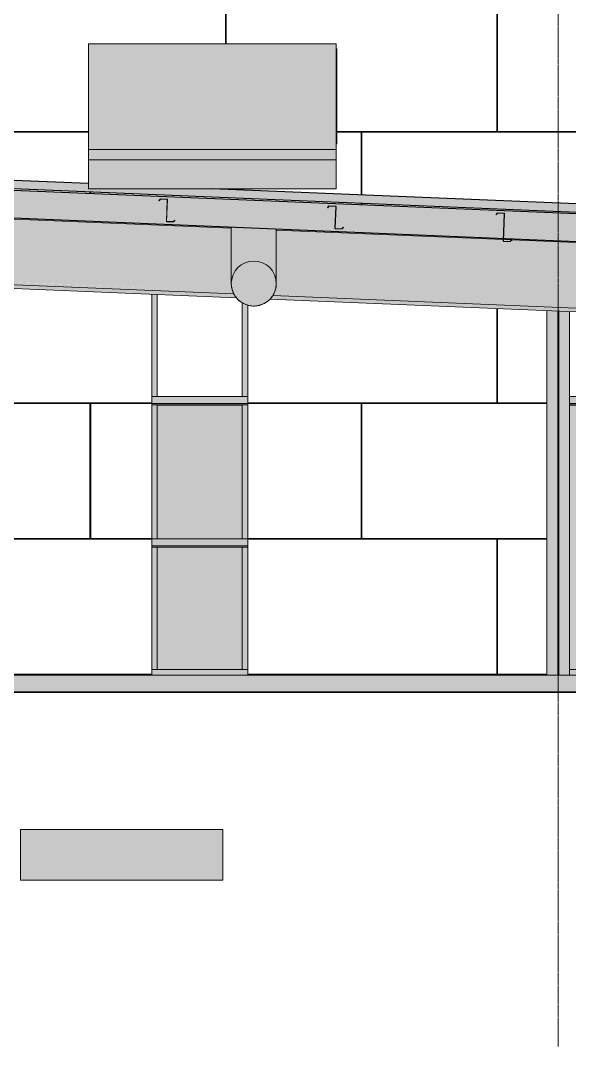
# Model space of a CAD drawing. Header units: inches. Extents: x -23034 to -8288, y -132 to 853.
# Drawn here: x -15642.8 to -15447.5, y -132 to 232.8 of the extents above; entities that cross this region are included whole.
import ezdxf

# ---------------------------------------------------------------- set-up
doc = ezdxf.new("R2010")
doc.units = ezdxf.units.IN
doc.header["$MEASUREMENT"] = 0
doc.linetypes.add('Grid Line 1_2_', pattern=[0.875, 0.5, -0.125, 0.125, -0.125])
doc.linetypes.add('Hidden 1_8_', pattern=[0.1875, 0.125, -0.0625])
for name, color, linetype, lineweight in [('A-CLNG', 13, 'Continuous', 9), ('A-GLAZ-CURT', 52, 'Continuous', 9), ('A-GLAZ-CWMG', 51, 'Continuous', 9), ('A-ROOF', 132, 'Continuous', 9), ('A-WALL-PATT', 111, 'Continuous', 25), ('C-BLDG-PADS', 91, 'Continuous', 9), ('C-TOPO', 7, 'Continuous', 9), ('G-ANNO-SYMB', 111, 'Continuous', 9), ('L-SITE-WALL', 31, 'Continuous', 9), ('M-EQPM', 50, 'Continuous', 9), ('M-HVAC-DUCT', 70, 'Continuous', 9), ('S-BEAM', 12, 'Continuous', 9), ('S-COLS', 52, 'Continuous', 9), ('S-GRID', 1, 'Continuous', 9)]:
    doc.layers.add(name, color=color, linetype=linetype, lineweight=lineweight)
pattern_1 = [(45, (-32953.716, 71.503), (-19.00703, 19.00703), []), (45, (-32953.716, 100.303), (-19.00703, 19.00703), [])]

# ---------------------------------------------------------------- blocks, each defined once
blk = doc.blocks.new('Girt_C - 8_D-1076209-Section 8')
at = {"layer": 'S-BEAM'}
h = blk.add_hatch(color=256, dxfattribs=at)
h.paths.add_polyline_path([(-23046.18, 48.37), (-22811.14, 48.43), (-22811.14, 48.55), (-23081.89, 48.5), (-23081.89, 48.37)], flags=0)
h.paths.add_polyline_path([(-23322.65, 48.37), (-23089.89, 48.42), (-23089.89, 48.55), (-23371.39, 48.49), (-23371.39, 48.37)], flags=0)
h.paths.add_polyline_path([(-22458.52, 48.37), (-22424.27, 48.45), (-22424.27, 48.55), (-22458.52, 48.52), (-22458.52, 48.45)], flags=0)
h = blk.add_hatch(color=256, dxfattribs=at)
h.paths.add_polyline_path([(-22424.27, 46), (-22424.27, 48.37), (-22458.52, 48.37), (-22458.52, 46)], flags=0)
h.paths.add_polyline_path([(-23322.65, 46), (-23089.89, 46), (-23089.89, 48.37), (-23371.39, 48.37), (-23371.39, 46)], flags=0)
h.paths.add_polyline_path([(-22811.14, 46), (-22811.14, 48.37), (-23081.89, 48.37), (-23081.89, 46), (-22838.82, 46)], flags=0)
h = blk.add_hatch(color=256, dxfattribs=at)
h.paths.add_polyline_path([(-23371.39, 45.52), (-23089.89, 45.52), (-23089.89, 46), (-23371.39, 46)], flags=0)
h.paths.add_polyline_path([(-22424.27, 45.52), (-22424.27, 46), (-22458.52, 46), (-22458.52, 45.52)], flags=0)
h.paths.add_polyline_path([(-23081.89, 45.52), (-22811.14, 45.52), (-22811.14, 46), (-23081.89, 46)], flags=0)
for p, q in [((-22424.27, 48.55), (-22458.52, 48.55)), ((-22458.52, 46), (-22424.27, 46)), ((-22424.27, 45.52), (-22458.52, 45.52))]:
    blk.add_line(p, q, dxfattribs=at)
blk = doc.blocks.new('Girt_C - 8_D-1056689-Section 8')
at = {"layer": 'S-BEAM'}
h = blk.add_hatch(color=256, dxfattribs=at)
h.paths.add_polyline_path([(-25406.89, 98.98), (-25406.89, 99.16), (-25501.52, 99.13), (-25501.52, 98.98), (-25465.33, 98.98)], flags=0)
h.paths.add_polyline_path([(-26260.19, 98.98), (-26128.02, 98.98), (-26128.02, 99.1), (-26262.89, 99.07), (-26262.89, 98.98)], flags=0)
h.paths.add_polyline_path([(-25672.89, 98.98), (-25659.02, 99.06), (-25659.02, 99.16), (-25672.89, 99.13), (-25672.89, 99.06)], flags=0)
h.paths.add_polyline_path([(-25627.89, 98.98), (-25526.02, 99.05), (-25526.02, 99.16), (-25627.89, 99.13), (-25627.89, 99.06)], flags=0)
h.paths.add_polyline_path([(-25521.27, 98.98), (-25506.27, 99.05), (-25506.27, 99.16), (-25521.27, 99.13), (-25521.27, 99.05)], flags=0)
h.paths.add_polyline_path([(-25375.77, 98.98), (-25305.27, 99.05), (-25305.27, 99.16), (-25375.77, 99.12), (-25375.77, 99.05)], flags=0)
h.paths.add_polyline_path([(-22285.88, 98.98), (-22173.39, 98.98), (-22173.39, 99.16), (-22309.89, 99.14), (-22309.89, 98.98)], flags=0)
h.paths.add_polyline_path([(-24013.84, 98.98), (-23958.39, 99.02), (-23958.39, 99.16), (-24133.58, 99.1), (-24133.58, 98.98), (-24082.96, 98.98)], flags=0)
h.paths.add_polyline_path([(-22424.27, 98.98), (-22424.27, 99.16), (-22458.52, 99.08), (-22458.52, 98.98)], flags=0)
h.paths.add_polyline_path([(-23371.39, 98.98), (-23089.89, 99), (-23089.89, 99.16), (-23371.39, 99.09), (-23371.39, 99.01)], flags=0)
h.paths.add_polyline_path([(-22811.14, 98.98), (-22811.14, 99.16), (-23081.89, 99.09), (-23081.89, 98.98), (-22821.54, 98.98)], flags=0)
h = blk.add_hatch(color=256, dxfattribs=at)
h.paths.add_polyline_path([(-25672.68, 96.61), (-25659.02, 96.61), (-25659.02, 98.98), (-25672.89, 98.98), (-25672.89, 96.61)], flags=0)
h.paths.add_polyline_path([(-25627.89, 96.61), (-25526.02, 96.61), (-25526.02, 98.98), (-25627.89, 98.98)], flags=0)
h.paths.add_polyline_path([(-26127.14, 96.61), (-26127.14, 98), (-26128.02, 98), (-26128.02, 98.98), (-26262.89, 98.98), (-26262.89, 96.61), (-26128.02, 96.61)], flags=0)
h.paths.add_polyline_path([(-25305.27, 96.61), (-25305.27, 98.98), (-25375.77, 98.98), (-25375.77, 96.61), (-25327.09, 96.61)], flags=0)
h.paths.add_polyline_path([(-25521.27, 96.61), (-25506.27, 96.61), (-25506.27, 98.98), (-25521.27, 98.98)], flags=0)
h.paths.add_polyline_path([(-25406.89, 96.61), (-25406.89, 98.98), (-25501.52, 98.98), (-25501.52, 96.61), (-25465.33, 96.61)], flags=0)
h.paths.add_polyline_path([(-22942.5, 96.61), (-22811.14, 96.61), (-22811.14, 98.98), (-23081.89, 98.98), (-23081.89, 96.61), (-22977.06, 96.61)], flags=0)
h.paths.add_polyline_path([(-22458.52, 96.61), (-22424.27, 96.61), (-22424.27, 98.98), (-22458.52, 98.98)], flags=0)
h.paths.add_polyline_path([(-23089.89, 96.61), (-23089.89, 98.98), (-23371.39, 98.98), (-23371.39, 96.61), (-23115.3, 96.61)], flags=0)
h.paths.add_polyline_path([(-22309.89, 96.61), (-22171.52, 96.61), (-22171.52, 98), (-22173.39, 98), (-22173.39, 98.98), (-22309.89, 98.98)], flags=0)
h.paths.add_polyline_path([(-24133.58, 96.61), (-23958.39, 96.61), (-23958.39, 98.98), (-24133.58, 98.98)], flags=0)
h = blk.add_hatch(color=256, dxfattribs=at)
h.paths.add_polyline_path([(-25627.89, 96.13), (-25526.02, 96.13), (-25526.02, 96.61), (-25627.89, 96.61)], flags=0)
h.paths.add_polyline_path([(-25672.68, 96.13), (-25659.02, 96.13), (-25659.02, 96.61), (-25672.89, 96.61), (-25672.89, 96.13)], flags=0)
h.paths.add_polyline_path([(-26262.89, 96.13), (-26127.14, 96.13), (-26127.14, 96.61), (-26262.89, 96.61)], flags=0)
h.paths.add_polyline_path([(-25305.27, 96.13), (-25305.27, 96.61), (-25375.77, 96.61), (-25375.77, 96.13), (-25327.09, 96.13)], flags=0)
h.paths.add_polyline_path([(-25521.27, 96.13), (-25506.27, 96.13), (-25506.27, 96.61), (-25521.27, 96.61)], flags=0)
h.paths.add_polyline_path([(-25406.89, 96.13), (-25406.89, 96.61), (-25501.52, 96.61), (-25501.52, 96.13), (-25465.33, 96.13)], flags=0)
h.paths.add_polyline_path([(-22977.06, 96.13), (-22811.14, 96.13), (-22811.14, 96.61), (-23081.89, 96.61), (-23081.89, 96.13), (-23046.18, 96.13)], flags=0)
h.paths.add_polyline_path([(-23089.89, 96.13), (-23089.89, 96.61), (-23371.39, 96.61), (-23371.39, 96.13), (-23115.3, 96.13)], flags=0)
h.paths.add_polyline_path([(-22458.52, 96.13), (-22424.27, 96.13), (-22424.27, 96.61), (-22458.52, 96.61)], flags=0)
h.paths.add_polyline_path([(-22309.89, 96.13), (-22171.52, 96.13), (-22171.52, 96.61), (-22309.89, 96.61)], flags=0)
h.paths.add_polyline_path([(-24133.58, 96.13), (-23958.39, 96.13), (-23958.39, 96.61), (-24133.58, 96.61)], flags=0)
for p, q in [((-22424.27, 99.16), (-22458.52, 99.16)), ((-22173.39, 99.16), (-22309.89, 99.16)), ((-22458.52, 96.61), (-22424.27, 96.61)), ((-22424.27, 96.13), (-22458.52, 96.13)), ((-22309.89, 96.61), (-22171.52, 96.61)), ((-22171.52, 96.13), (-22309.89, 96.13))]:
    blk.add_line(p, q, dxfattribs=at)
blk = doc.blocks.new('W-Wide Flange - 8_ WIDE-1065303-Section 8')
at = {"layer": 'S-BEAM'}
h = blk.add_hatch(color=256, dxfattribs=at)
h.paths.add_polyline_path([(-22075.13, 121.76), (-22074.23, 143.24), (-22075.64, 143.24), (-22075.64, 121.78), (-22075.14, 121.76)], flags=0)
h.paths.add_polyline_path([(-22173.39, 125.86), (-22173.39, 147.38), (-22414.19, 157.41), (-22414.19, 139.29), (-22414.39, 137.51), (-22414.92, 135.92), (-22216.76, 127.66)], flags=0)
h.paths.add_polyline_path([(-22429.65, 136.54), (-22429.99, 137.51), (-22430.17, 139.53), (-22430.19, 140.31), (-22430.19, 158.08), (-22531.88, 162.31), (-22532.05, 159.43), (-22532.75, 155.63), (-22534.12, 151.44), (-22535.55, 148.3), (-22537.57, 144.99), (-22539.87, 142.06), (-22540.77, 141.17), (-22429.99, 136.55)], flags=0)
h.paths.add_polyline_path([(-22414.37, 141), (-22414.49, 141.47), (-22414.39, 141.07)], flags=0)
h.paths.add_polyline_path([(-22596.91, 147.29), (-22563.82, 147.29), (-22561.04, 147.53), (-22557.89, 148.46), (-22555.82, 149.43), (-22553.31, 151.25), (-22551.56, 153), (-22549.75, 155.73), (-22548.78, 157.81), (-22548.03, 160.82), (-22547.84, 162.98), (-22670.2, 168.08), (-22670.2, 163.29), (-22670.44, 159.43), (-22671.13, 155.63), (-22672.51, 151.44), (-22673.94, 148.3), (-22674.53, 147.29), (-22631.47, 147.29)], flags=0)
h.paths.add_polyline_path([(-22705.39, 148.02), (-22704.08, 148.46), (-22702.02, 149.43), (-22699.47, 151.29), (-22697.76, 153), (-22695.95, 155.73), (-22694.98, 157.81), (-22694.23, 160.82), (-22694.02, 163.29), (-22694.02, 169.07), (-22798.03, 173.4), (-22798.14, 170.75), (-22793.39, 170.75), (-22793.39, 164.24), (-22793.52, 164.24), (-22793.52, 155.73), (-22795.27, 155.73), (-22795.27, 151.77), (-22705.43, 148.03)], flags=0)
h = blk.add_hatch(color=256, dxfattribs=at)
h.paths.add_polyline_path([(-22074.2, 144.13), (-22074.18, 144.58), (-22213.44, 150.39), (-22213.46, 149.94), (-22078.52, 144.31)], flags=0)
h.paths.add_polyline_path([(-22213.57, 149.94), (-22213.59, 150.39), (-22273.39, 152.88), (-22273.41, 152.43), (-22213.59, 149.94)], flags=0)
h.paths.add_polyline_path([(-22273.52, 152.44), (-22273.54, 152.89), (-22333.34, 155.38), (-22333.36, 154.93), (-22273.54, 152.44)], flags=0)
h.paths.add_polyline_path([(-22333.47, 154.94), (-22333.49, 155.39), (-22414.19, 158.75), (-22414.19, 158.3), (-22333.49, 154.94)], flags=0)
h.paths.add_polyline_path([(-22430.19, 158.97), (-22430.24, 159.42), (-22670.2, 169.42), (-22670.2, 168.97), (-22430.28, 158.97)], flags=0)
h.paths.add_polyline_path([(-22694.02, 169.96), (-22694.02, 170.41), (-22797.97, 174.74), (-22797.99, 174.29), (-22699.69, 170.2)], flags=0)
h = blk.add_hatch(color=256, dxfattribs=at)
h.paths.add_polyline_path([(-22074.23, 143.24), (-22074.22, 143.73), (-22074.64, 143.73), (-22074.64, 144), (-22074.2, 144.02), (-22074.2, 144.13), (-22075.64, 144.13), (-22075.64, 143.3)], flags=0)
h.paths.add_polyline_path([(-22173.39, 147.38), (-22173.39, 148.27), (-22210.54, 149.75), (-22211.09, 149.2), (-22213.41, 149.32), (-22213.41, 149.4), (-22211.02, 149.39), (-22210.74, 149.82), (-22213.46, 149.91), (-22213.48, 149.48), (-22213.59, 149.53), (-22213.59, 149.94), (-22270.49, 152.25), (-22271.04, 151.7), (-22273.36, 151.83), (-22273.36, 151.9), (-22270.97, 151.89), (-22270.69, 152.32), (-22273.41, 152.4), (-22273.43, 151.98), (-22273.54, 152.05), (-22273.54, 152.44), (-22330.46, 154.72), (-22330.99, 154.19), (-22333.31, 154.35), (-22333.31, 154.4), (-22330.91, 154.39), (-22330.63, 154.82), (-22333.36, 154.85), (-22333.38, 154.48), (-22333.48, 154.56), (-22333.49, 154.94), (-22414.19, 158.22), (-22414.19, 157.41), (-22210.45, 148.92)], flags=0)
h.paths.add_polyline_path([(-22430.19, 158.08), (-22430.19, 158.97), (-22531.83, 163.14), (-22531.82, 162.31), (-22432.75, 158.18)], flags=0)
h.paths.add_polyline_path([(-22547.84, 162.98), (-22547.82, 163.29), (-22534.83, 163.33), (-22670.2, 168.92), (-22670.2, 168.08), (-22548.06, 162.99)], flags=0)
h.paths.add_polyline_path([(-22694.02, 169.07), (-22694.02, 169.96), (-22797.99, 174.26), (-22797.99, 173.4), (-22700.59, 169.34)], flags=0)
h = blk.add_hatch(color=256, dxfattribs=at)
h.paths.add_polyline_path([(-22075.17, 120.87), (-22075.17, 121.77), (-22075.64, 121.76), (-22075.64, 120.89)], flags=0)
h.paths.add_polyline_path([(-22173.39, 124.97), (-22173.39, 125.86), (-22414.95, 135.92), (-22415.19, 135.49), (-22415.46, 135.05), (-22216.76, 126.77)], flags=0)
h.paths.add_polyline_path([(-22429.28, 135.63), (-22429.49, 136.08), (-22429.65, 136.54), (-22540.85, 141.09), (-22541.62, 140.31), (-22429.38, 135.63)], flags=0)
h.paths.add_polyline_path([(-22709.7, 147.31), (-22706.83, 147.64), (-22705.43, 148.03), (-22795.27, 151.69), (-22795.27, 150.88), (-22710.02, 147.33)], flags=0)
h = blk.add_hatch(color=256, dxfattribs=at)
h.paths.add_polyline_path([(-22075.22, 119.52), (-22075.17, 120.87), (-22089.21, 121.46), (-22089.21, 120.1), (-22078.52, 119.65)], flags=0)
h.paths.add_polyline_path([(-22089.64, 120.12), (-22089.64, 121.48), (-22415.46, 135.05), (-22415.94, 134.3), (-22416.5, 133.74), (-22113.08, 121.09)], flags=0)
h.paths.add_polyline_path([(-22428.38, 134.23), (-22428.45, 134.3), (-22429.38, 135.63), (-22541.62, 140.31), (-22543.01, 139.01), (-22429.22, 134.27)], flags=0)
h.paths.add_polyline_path([(-22735.15, 147.29), (-22710.88, 147.36), (-22795.27, 150.88), (-22795.27, 149.52), (-22739.83, 147.29), (-22736.23, 147.29)], flags=0)
for p, q in [((-22430.19, 158.97), (-22531.82, 163.2)), ((-22333.46, 154.94), (-22414.19, 158.3)), ((-22273.52, 152.44), (-22333.36, 154.93)), ((-22428.38, 134.23), (-22543.01, 139.01)), ((-22541.62, 140.31), (-22429.28, 135.63)), ((-22415.46, 135.05), (-22089.64, 121.48)), ((-22089.64, 120.12), (-22416.5, 133.74))]:
    blk.add_line(p, q, dxfattribs=at)
blk = doc.blocks.new('Girt_Z - 8_D-V53-Section 8')
at = {"layer": 'S-BEAM'}
h = blk.add_hatch(dxfattribs=at)
h.set_pattern_fill('FP_8', color=256, style=0, pattern_type=2)
h.set_pattern_definition(pattern_1)
h.paths.add_polyline_path([(-22450.76, 161.19), (-22450.25, 161.74), (-22450.33, 161.81), (-22450.8, 161.3), (-22453.12, 161.39), (-22453.12, 161.28)], flags=0)
h.paths.add_polyline_path([(-22453.19, 161.47), (-22452.87, 169.09), (-22452.98, 169.1), (-22453.3, 161.48)], flags=0)
h.paths.add_polyline_path([(-22455.84, 168.76), (-22455.37, 169.28), (-22453.05, 169.18), (-22453.05, 169.29), (-22455.42, 169.39), (-22455.92, 168.83)], flags=0)
at = {"layer": 'S-BEAM', "lineweight": 15}
for p, q in [((-22455.42, 169.39), (-22455.92, 168.83)), ((-22455.92, 168.83), (-22455.84, 168.76)), ((-22455.84, 168.76), (-22455.37, 169.28)), ((-22453.05, 169.29), (-22455.42, 169.39)), ((-22455.37, 169.28), (-22453.05, 169.18)), ((-22452.98, 169.1), (-22453.3, 161.48)), ((-22453.19, 161.47), (-22452.87, 169.09)), ((-22450.8, 161.3), (-22453.12, 161.39)), ((-22453.12, 161.28), (-22450.76, 161.19)), ((-22450.33, 161.81), (-22450.8, 161.3)), ((-22450.76, 161.19), (-22450.25, 161.74)), ((-22450.25, 161.74), (-22450.33, 161.81))]:
    blk.add_line(p, q, dxfattribs=at)
for centre, radius, start, end in [((-22453.06, 169.1), 0.187, 357.6141, 87.6141), ((-22453.06, 169.1), 0.0782, 357.6141, 85.4913), ((-22453.11, 161.47), 0.188, 177.6141, 267.6141), ((-22453.11, 161.47), 0.0782, 177.6141, 264.5717)]:
    blk.add_arc(centre, radius, start, end, dxfattribs=at)
blk = doc.blocks.new('Girt_Z - 8_D-V54-Section 8')
at = {"layer": 'S-BEAM'}
h = blk.add_hatch(dxfattribs=at)
h.set_pattern_fill('FP_8', color=256, style=0, pattern_type=2)
h.set_pattern_definition(pattern_1)
h.paths.add_polyline_path([(-22390.81, 158.69), (-22390.3, 159.24), (-22390.38, 159.32), (-22390.85, 158.8), (-22393.17, 158.9), (-22393.17, 158.79)], flags=0)
h.paths.add_polyline_path([(-22393.24, 158.98), (-22392.93, 166.6), (-22393.03, 166.6), (-22393.35, 158.98)], flags=0)
h.paths.add_polyline_path([(-22395.89, 166.26), (-22395.42, 166.78), (-22393.11, 166.68), (-22393.1, 166.79), (-22395.47, 166.89), (-22395.98, 166.33)], flags=0)
at = {"layer": 'S-BEAM', "lineweight": 15}
for p, q in [((-22395.47, 166.89), (-22395.98, 166.33)), ((-22395.98, 166.33), (-22395.89, 166.26)), ((-22395.89, 166.26), (-22395.42, 166.78)), ((-22393.1, 166.79), (-22395.47, 166.89)), ((-22395.42, 166.78), (-22393.11, 166.68)), ((-22393.03, 166.6), (-22393.35, 158.98)), ((-22393.24, 158.98), (-22392.93, 166.6)), ((-22390.85, 158.8), (-22393.17, 158.9)), ((-22393.17, 158.79), (-22390.81, 158.69)), ((-22390.38, 159.32), (-22390.85, 158.8)), ((-22390.81, 158.69), (-22390.3, 159.24)), ((-22390.3, 159.24), (-22390.38, 159.32))]:
    blk.add_line(p, q, dxfattribs=at)
for centre, radius, start, end in [((-22393.11, 166.6), 0.0782, 357.6141, 85.4913), ((-22393.11, 166.6), 0.187, 357.6141, 87.6141), ((-22393.16, 158.97), 0.188, 177.6141, 267.6141), ((-22393.16, 158.97), 0.0782, 177.6141, 264.5717)]:
    blk.add_arc(centre, radius, start, end, dxfattribs=at)
blk = doc.blocks.new('Carrier_48TC_Standard_Efficiency_Gas_Heat_Electric_Cooling_Packaged_Rooftop_Unit_3_to_15_nominal_tons - 7_5 ton 48TC__08-873531-Section 8')
at = {"layer": 'M-EQPM'}
for points in [[(-22480.95, 183.25), (-22392.83, 183.25), (-22392.83, 224.5), (-22480.95, 224.5), (-22480.95, 207.71)], [(-22392.7, 202.88), (-22392.7, 222.75), (-22392.83, 222.75), (-22392.83, 202.88)], [(-22392.83, 189), (-22392.7, 189), (-22392.7, 202.88), (-22392.83, 202.88)], [(-22441.39, 173), (-22392.83, 173), (-22392.83, 187), (-22480.95, 187), (-22480.95, 173), (-22450.03, 173)]]:
    blk.add_hatch(color=256, dxfattribs=at).paths.add_polyline_path(points, flags=0)
for p, q in [((-22480.95, 224.5), (-22392.83, 224.5)), ((-22480.95, 183.25), (-22480.95, 224.5)), ((-22392.83, 183.25), (-22392.83, 224.5)), ((-22392.83, 222.75), (-22392.7, 222.75)), ((-22392.7, 222.75), (-22392.7, 202.88)), ((-22392.83, 202.88), (-22392.7, 202.88)), ((-22392.7, 202.88), (-22392.7, 189)), ((-22480.95, 187), (-22392.83, 187)), ((-22480.95, 173), (-22480.95, 187)), ((-22392.83, 189), (-22392.7, 189)), ((-22392.83, 173), (-22392.83, 187)), ((-22392.83, 183.25), (-22480.95, 183.25)), ((-22392.83, 173), (-22480.95, 173))]:
    blk.add_line(p, q, dxfattribs=at)
blk = doc.blocks.new('Round Elbow - 1_5 D-V73-Section 8')
at = {"layer": 'M-HVAC-DUCT'}
for points in [[(-22430.19, 139.29), (-22429.99, 141.07), (-22429.4, 142.76), (-22428.45, 144.27), (-22427.18, 145.54), (-22425.66, 146.49), (-22423.58, 147.13), (-22422.19, 147.29), (-22422.19, 159.08), (-22430.19, 159.42), (-22430.14, 140.04)], [(-22414.19, 139.29), (-22414.19, 140.26), (-22414.19, 158.75), (-22422.19, 159.08), (-22422.19, 147.29), (-22420.33, 147.06), (-22418.72, 146.49), (-22417.2, 145.54), (-22415.94, 144.27), (-22414.98, 142.76), (-22414.39, 141.07)], [(-22422.19, 131.29), (-22420.41, 131.49), (-22418.72, 132.08), (-22417.2, 133.03), (-22415.94, 134.3), (-22414.98, 135.81), (-22414.39, 137.51), (-22414.19, 139.29), (-22414.39, 141.07), (-22414.98, 142.76), (-22415.94, 144.27), (-22417.2, 145.54), (-22418.72, 146.49), (-22420.41, 147.09), (-22422.19, 147.29), (-22424.11, 147.04), (-22425.66, 146.49), (-22427.18, 145.54), (-22428.45, 144.27), (-22429.4, 142.76), (-22429.99, 141.07), (-22430.19, 139.29), (-22429.99, 137.51), (-22429.4, 135.81), (-22428.45, 134.3), (-22427.18, 133.03), (-22425.66, 132.08), (-22423.97, 131.49)]]:
    blk.add_hatch(color=256, dxfattribs=at).paths.add_polyline_path(points, flags=0)
at = {"layer": 'M-HVAC-DUCT', "flags": 128}
for points in [[(-22430.19, 139.29), (-22430.19, 139.31), (-22430.19, 139.36), (-22430.19, 139.46), (-22430.19, 139.59), (-22430.19, 139.76), (-22430.19, 139.97), (-22430.19, 140.22), (-22430.19, 140.5), (-22430.19, 140.82), (-22430.19, 141.18), (-22430.19, 141.57), (-22430.19, 142), (-22430.19, 142.46), (-22430.19, 142.95), (-22430.19, 143.48), (-22430.19, 144.04), (-22430.19, 144.62), (-22430.19, 145.24), (-22430.19, 145.89), (-22430.19, 146.56), (-22430.19, 147.27), (-22430.19, 147.99), (-22430.19, 148.75), (-22430.19, 149.52), (-22430.19, 150.32), (-22430.19, 151.14), (-22430.19, 151.97), (-22430.19, 152.83), (-22430.19, 153.7), (-22430.19, 154.59), (-22430.19, 155.49), (-22430.19, 156.4), (-22430.19, 157.33), (-22430.19, 158.26), (-22430.19, 159.21), (-22430.19, 159.42)], [(-22414.19, 158.75), (-22414.19, 158.52), (-22414.19, 157.58), (-22414.19, 156.65), (-22414.19, 155.74), (-22414.19, 154.83), (-22414.19, 153.94), (-22414.19, 153.06), (-22414.19, 152.2), (-22414.19, 151.36), (-22414.19, 150.54), (-22414.19, 149.73), (-22414.19, 148.95), (-22414.19, 148.19), (-22414.19, 147.46), (-22414.19, 146.75), (-22414.19, 146.07), (-22414.19, 145.41), (-22414.19, 144.79), (-22414.19, 144.19), (-22414.19, 143.63), (-22414.19, 143.09), (-22414.19, 142.59), (-22414.19, 142.12), (-22414.19, 141.68), (-22414.19, 141.28), (-22414.19, 140.92), (-22414.19, 140.59), (-22414.19, 140.29), (-22414.19, 140.04), (-22414.19, 139.82), (-22414.19, 139.64), (-22414.19, 139.49), (-22414.19, 139.38), (-22414.19, 139.32), (-22414.19, 139.29), (-22414.19, 139.29)], [(-22422.19, 131.29), (-22422.51, 131.29), (-22422.83, 131.31), (-22423.15, 131.34), (-22423.47, 131.39), (-22423.78, 131.45), (-22424.09, 131.52), (-22424.4, 131.6), (-22424.71, 131.69), (-22425.01, 131.8), (-22425.31, 131.92), (-22425.6, 132.05), (-22425.89, 132.19), (-22426.17, 132.34), (-22426.44, 132.51), (-22426.71, 132.68), (-22426.97, 132.87), (-22427.22, 133.07), (-22427.47, 133.27), (-22427.7, 133.49), (-22427.93, 133.71), (-22428.15, 133.95), (-22428.36, 134.19), (-22428.56, 134.44), (-22428.75, 134.7), (-22428.92, 134.96), (-22429.09, 135.24), (-22429.25, 135.52), (-22429.39, 135.8), (-22429.53, 136.09), (-22429.65, 136.39), (-22429.76, 136.69), (-22429.86, 136.99), (-22429.94, 137.3), (-22430.01, 137.61), (-22430.08, 137.93), (-22430.12, 138.24), (-22430.16, 138.56), (-22430.18, 138.88), (-22430.19, 139.2), (-22430.19, 139.29)], [(-22414.19, 139.29), (-22414.2, 138.97), (-22414.22, 138.65), (-22414.25, 138.33), (-22414.29, 138.01), (-22414.35, 137.7), (-22414.42, 137.38), (-22414.5, 137.08), (-22414.6, 136.77), (-22414.7, 136.47), (-22414.82, 136.17), (-22414.95, 135.88), (-22415.1, 135.59), (-22415.25, 135.31), (-22415.41, 135.04), (-22415.59, 134.77), (-22415.77, 134.51), (-22415.97, 134.26), (-22416.18, 134.01), (-22416.39, 133.77), (-22416.62, 133.55), (-22416.85, 133.33), (-22417.09, 133.12), (-22417.35, 132.92), (-22417.6, 132.73), (-22417.87, 132.55), (-22418.14, 132.39), (-22418.42, 132.23), (-22418.71, 132.09), (-22419, 131.95), (-22419.29, 131.83), (-22419.59, 131.72), (-22419.9, 131.62), (-22420.21, 131.54), (-22420.52, 131.46), (-22420.83, 131.4), (-22421.15, 131.35), (-22421.47, 131.32), (-22421.79, 131.3), (-22422.11, 131.29), (-22422.19, 131.29)]]:
    blk.add_lwpolyline(points, dxfattribs=at)
at = {"layer": 'M-HVAC-DUCT'}
for start, end in [(90, 180), (360, 90), (180, 270), (270, 0)]:
    blk.add_arc((-22422.19, 139.29), 8, start, end, dxfattribs=at)
blk = doc.blocks.new('System Panel - Glazed-frosted-1078266-Section 8')
at = {"layer": 'A-GLAZ-CURT'}
blk.add_hatch(color=256, dxfattribs=at).paths.add_polyline_path([(-22278.7, 2), (-22278.7, 96), (-22309.89, 96), (-22309.89, 2)], flags=0)
blk.add_line((-22278.7, 96), (-22309.89, 96), dxfattribs=at)
blk = doc.blocks.new('Rectangular Mullion - Rectangular Mullion 1-785048-Section 8')
at = {"layer": 'A-GLAZ-CWMG'}
blk.add_hatch(color=256, dxfattribs=at).paths.add_polyline_path([(-22309.89, 0), (-22277.7, 0), (-22277.7, 2), (-22309.89, 2)], flags=0)
blk.add_line((-22277.7, 2), (-22309.89, 2), dxfattribs=at)
blk = doc.blocks.new('System Panel - Glazed-frosted-1078295-Section 8')
at = {"layer": 'A-GLAZ-CURT'}
h = blk.add_hatch(color=256, dxfattribs=at)
h.paths.add_polyline_path([(-22456.52, 2), (-22426.27, 2), (-22426.27, 45.52), (-22456.52, 45.52)], flags=0)
h.paths.add_polyline_path([(-22456.52, 48.55), (-22426.27, 48.55), (-22426.27, 96), (-22456.52, 96), (-22456.52, 95.18)], flags=0)
blk.add_line((-22426.27, 96), (-22456.52, 96), dxfattribs=at)
blk = doc.blocks.new('Rectangular Mullion - Rectangular Mullion 1-V80-Section 8')
at = {"layer": 'A-GLAZ-CWMG'}
blk.add_hatch(color=256, dxfattribs=at).paths.add_polyline_path([(-22458.52, 0), (-22424.27, 0), (-22424.27, 2), (-22458.52, 2)], flags=0)
blk.add_line((-22458.52, 2), (-22424.27, 2), dxfattribs=at)
blk = doc.blocks.new('Rectangular Mullion - Rectangular Mullion 1-827457-Section 8')
at = {"layer": 'A-GLAZ-CWMG'}
h = blk.add_hatch(color=256, dxfattribs=at)
h.paths.add_polyline_path([(-22458.52, 2), (-22456.52, 2), (-22456.52, 45.52), (-22458.52, 45.52)], flags=0)
h.paths.add_polyline_path([(-22458.52, 48.55), (-22456.52, 48.55), (-22456.52, 96.13), (-22458.52, 96.13), (-22458.52, 95.18)], flags=0)
for p, q in [((-22456.52, 96.13), (-22456.52, 48.55)), ((-22456.52, 45.52), (-22456.52, 2)), ((-22456.52, 2), (-22458.52, 2))]:
    blk.add_line(p, q, dxfattribs=at)
blk = doc.blocks.new('Rectangular Mullion - Rectangular Mullion 1-827803-Section 8')
at = {"layer": 'A-GLAZ-CWMG'}
blk.add_hatch(color=256, dxfattribs=at).paths.add_polyline_path([(-22456.52, 99.16), (-22456.52, 135.4), (-22458.52, 135.49), (-22458.52, 99.16)], flags=0)
blk.add_line((-22456.52, 135.4), (-22456.52, 99.16), dxfattribs=at)
blk = doc.blocks.new('Rectangular Mullion - Rectangular Mullion 1-V81-Section 8')
at = {"layer": 'A-GLAZ-CWMG'}
blk.add_hatch(color=256, dxfattribs=at).paths.add_polyline_path([(-22425.66, 99.16), (-22424.27, 99.16), (-22424.27, 131.59), (-22425.66, 132.08), (-22426.27, 132.46), (-22426.27, 99.16)], flags=0)
blk.add_line((-22426.27, 99.16), (-22426.27, 132.46), dxfattribs=at)
blk = doc.blocks.new('Rectangular Mullion - Rectangular Mullion 1-V82-Section 8')
at = {"layer": 'A-GLAZ-CWMG'}
h = blk.add_hatch(color=256, dxfattribs=at)
h.paths.add_polyline_path([(-22424.27, 2), (-22424.27, 45.52), (-22426.27, 45.52), (-22426.27, 2)], flags=0)
h.paths.add_polyline_path([(-22426.27, 48.55), (-22424.27, 48.55), (-22424.27, 96.13), (-22426.27, 96.13), (-22426.27, 95.18)], flags=0)
for p, q in [((-22426.27, 48.55), (-22426.27, 96.13)), ((-22426.27, 2), (-22426.27, 45.52)), ((-22424.27, 2), (-22426.27, 2))]:
    blk.add_line(p, q, dxfattribs=at)
blk = doc.blocks.new('W-Wide Flange-Column - B3_A-1054535-Section 8')
at = {"layer": 'S-COLS', "linetype": 'Hidden 1_8_'}
for p, q in [((-22314.05, 0), (-22314.05, 129.47)), ((-22313.73, 129.45), (-22313.73, 0))]:
    blk.add_line(p, q, dxfattribs=at)
blk = doc.blocks.new('Girt_Z - 10_D-1049439-Section 8')
at = {"layer": 'S-BEAM'}
h = blk.add_hatch(color=256, dxfattribs=at)
h.paths.add_polyline_path([(-22330.94, 154.19), (-22330.44, 154.75), (-22330.52, 154.82), (-22330.99, 154.3), (-22333.31, 154.4), (-22333.31, 154.29)], flags=0)
h.paths.add_polyline_path([(-22333.38, 154.48), (-22332.98, 164.1), (-22333.09, 164.1), (-22333.49, 154.49)], flags=0)
h.paths.add_polyline_path([(-22335.95, 163.76), (-22335.48, 164.28), (-22333.16, 164.18), (-22333.16, 164.29), (-22335.52, 164.39), (-22336.03, 163.84)], flags=0)
at = {"layer": 'S-BEAM', "lineweight": 15}
for p, q in [((-22335.52, 164.39), (-22336.03, 163.84)), ((-22335.95, 163.76), (-22335.48, 164.28)), ((-22333.16, 164.29), (-22335.52, 164.39)), ((-22335.48, 164.28), (-22333.16, 164.18)), ((-22336.03, 163.84), (-22335.95, 163.76)), ((-22333.09, 164.1), (-22333.49, 154.49)), ((-22333.38, 154.48), (-22332.98, 164.1)), ((-22330.99, 154.3), (-22333.31, 154.4)), ((-22333.31, 154.29), (-22330.94, 154.19)), ((-22330.52, 154.82), (-22330.99, 154.3)), ((-22330.94, 154.19), (-22330.44, 154.75)), ((-22330.44, 154.75), (-22330.52, 154.82))]:
    blk.add_line(p, q, dxfattribs=at)
for centre, radius, start, end in [((-22333.16, 164.11), 0.187, 357.6141, 87.6141), ((-22333.16, 164.11), 0.0782, 357.6141, 85.4913), ((-22333.3, 154.48), 0.188, 177.6141, 267.6141), ((-22333.3, 154.48), 0.0782, 177.6141, 264.5717)]:
    blk.add_arc(centre, radius, start, end, dxfattribs=at)
blk = doc.blocks.new('Section - 3_32_ x 3_8_-18514-Section 8')
at = {"layer": 'G-ANNO-SYMB'}
blk.add_hatch(color=256, dxfattribs=at).paths.add_polyline_path([(-25570.9, -26.7), (-25498.9, -26.7), (-25498.9, -44.7), (-25570.9, -44.7)], flags=0)
for p, q in [((-25570.9, -26.7), (-25570.9, -44.7)), ((-25498.9, -26.7), (-25570.9, -26.7)), ((-25498.9, -44.7), (-25498.9, -26.7)), ((-25570.9, -44.7), (-25498.9, -44.7))]:
    blk.add_line(p, q, dxfattribs=at)

msp = doc.modelspace()

# ---------------------------------------------------------------- hatches: boundary and pattern name
at = {"layer": 'A-CLNG'}
msp.add_hatch(color=256, dxfattribs=at).paths.add_polyline_path([(-15197.71786, 143.99848), (-15197.71786, 153.75694), (-15937.59286, 184.58507), (-15937.59286, 174.82661), (-15198.8182, 144.04433)], flags=0)
at = {"layer": 'A-ROOF'}
msp.add_hatch(color=256, dxfattribs=at).paths.add_polyline_path([(-15133.71786, 151.75), (-15133.71786, 154.62749), (-15574.68105, 173.00096), (-15618.53036, 173.00096), (-15618.53036, 174.82802), (-15706.68105, 178.50096), (-15754.65536, 178.50096), (-15754.65536, 180.49989), (-15938.40536, 188.15614), (-15938.40536, 185.27865), (-15146.97932, 152.30256)], flags=0)
at = {"layer": 'A-WALL-PATT', "lineweight": 9}
h = msp.add_hatch(dxfattribs=at)
h.set_pattern_fill('FP_11', color=256, style=0, pattern_type=2)
h.set_pattern_definition([(90, (-29465.94, 675.75), (-193, -193), [48, -145]), (180, (-29465.94, 675.75), (-2e-14, -193), [96.25, -96.75]), (270, (-29562.19, 723.75), (-193, -193), [48, -145]), (180, (-29465.94, 723.75), (-2e-14, -193), [96.25, -96.75]), (270, (-29562.44, 723.75), (-193, -193), [48, -145]), (180, (-29562.44, 723.75), (-2e-14, -193), [96.25, -96.75]), (90, (-29658.69, 675.75), (-193, -193), [48, -145]), (180, (-29562.44, 675.75), (-2e-14, -193), [96.25, -96.75]), (90, (-29513.94, 724), (-193, -193), [48, -145]), (180, (-29465.69, 724), (-2e-14, -193), [48.25, -144.75]), (180, (-29465.69, 772), (-2e-14, -193), [48.25, -144.75]), (90, (-29610.44, 724), (-193, -193), [48, -145]), (180, (-29514.19, 724), (-2e-14, -193), [96.25, -96.75]), (270, (-29514.19, 772), (-193, -193), [48, -145]), (180, (-29514.19, 772), (-2e-14, -193), [96.25, -96.75]), (180, (-29610.69, 724), (-2e-14, -193), [48, -145]), (270, (-29610.69, 772), (-193, -193), [48, -145]), (180, (-29610.69, 772), (-2e-14, -193), [48, -145]), (90, (-29465.94, 772.25), (-193, -193), [48, -145]), (180, (-29465.94, 772.25), (-2e-14, -193), [96.25, -96.75]), (270, (-29562.19, 820.25), (-193, -193), [48, -145]), (180, (-29465.94, 820.25), (-2e-14, -193), [96.25, -96.75]), (270, (-29562.44, 820.25), (-193, -193), [48, -145]), (180, (-29562.44, 820.25), (-2e-14, -193), [96.25, -96.75]), (270, (-29658.69, 820.25), (-193, -193), [48, -145]), (180, (-29562.44, 772.25), (-2e-14, -193), [96.25, -96.75]), (90, (-29513.94, 820.5), (-193, -193), [48, -145]), (180, (-29465.69, 820.5), (-2e-14, -193), [48.25, -144.75]), (180, (-29465.69, 868.5), (-2e-14, -193), [48.25, -144.75]), (90, (-29610.44, 820.5), (-193, -193), [48, -145]), (180, (-29514.19, 820.5), (-2e-14, -193), [96.25, -96.75]), (270, (-29514.19, 868.5), (-193, -193), [48, -145]), (180, (-29514.19, 868.5), (-2e-14, -193), [96.25, -96.75]), (180, (-29610.69, 820.5), (-2e-14, -193), [48, -145]), (270, (-29610.69, 868.5), (-193, -193), [48, -145]), (180, (-29610.69, 868.5), (-2e-14, -193), [48, -145])])
h.paths.add_polyline_path([(-15630.80882, 0), (-15596.09286, 0), (-15596.09286, 135.48612), (-15680.59255, 139.00694), (-15683.82969, 136.58034), (-15686.69853, 134.87296), (-15688.84286, 133.90787), (-15688.84286, 0)], flags=0)
h.paths.add_polyline_path([(-15948.71786, 0), (-15937.59286, 0), (-15937.59286, 110.83487), (-15948.71786, 110.83487), (-15948.71786, 20.15665)], flags=0)
h.paths.add_polyline_path([(-15915.71786, 0), (-15696.84286, 0), (-15696.84286, 131.64668), (-15698.17571, 131.48066), (-15701.3956, 131.2859), (-15787.13766, 131.2296), (-15789.32, 128.93105), (-15792.25545, 126.27051), (-15796.29809, 123.30915), (-15800.44611, 120.8693), (-15805.18163, 118.72677), (-15807.90498, 117.70581), (-15809.70048, 116.70572), (-15814.4323, 114.61642), (-15819.3367, 112.97263), (-15825.15471, 111.67917), (-15830.07233, 111.04705), (-15834.66183, 110.83487), (-15915.71786, 110.83487), (-15915.71786, 13.54626)], flags=0)
h.paths.add_polyline_path([(-15455.46786, 0), (-15455.46786, 129.62675), (-15554.07714, 133.73547), (-15554.78137, 133.03124), (-15556.29822, 132.07815), (-15557.98912, 131.48647), (-15559.76929, 131.2859), (-15561.84286, 131.48647), (-15561.84286, 0), (-15492.57182, 0)], flags=0)
h.paths.add_polyline_path([(-15211.21786, 154.31944), (-15211.21786, 154.97917), (-15213.21786, 155.0625), (-15213.21786, 154.40277)], flags=0)
h.paths.add_polyline_path([(-15199.21786, 157.35666), (-15199.21786, 162.51791), (-15199.79239, 162.03582), (-15199.8627, 162.1196), (-15199.32724, 162.56891), (-15199.32724, 164.88919), (-15199.21786, 164.96322), (-15199.21786, 190.75), (-15199.79239, 190.26791), (-15199.8627, 190.3517), (-15199.32724, 190.801), (-15199.32724, 193.12128), (-15199.21786, 193.19531), (-15199.21786, 235.51791), (-15199.79239, 235.03582), (-15199.8627, 235.1196), (-15199.32724, 235.56891), (-15199.32724, 237.88919), (-15199.21786, 237.96322), (-15199.21786, 241.25), (-15767.28036, 241.25), (-15767.28036, 199.45214), (-15767.40536, 199.45214), (-15767.40536, 183.07714), (-15807.78036, 183.07714), (-15807.78036, 182.71343), (-15754.65536, 180.49989), (-15754.65536, 230.00096), (-15666.53036, 230.00096), (-15666.53036, 228.25096), (-15666.40536, 228.25096), (-15666.40536, 194.50096), (-15666.53036, 194.50096), (-15666.53036, 178.50096), (-15704.60867, 178.41461), (-15618.53036, 174.82802), (-15618.53036, 224.50096), (-15530.40536, 224.50096), (-15530.40536, 222.75096), (-15530.28036, 222.75096), (-15530.28036, 189.00096), (-15530.40536, 189.00096), (-15530.40536, 173.00096), (-15574.68105, 173.00096), (-15211.21786, 157.85666), (-15211.21786, 240.82637), (-15207.21786, 240.82637), (-15207.21786, 237.8851), (-15207.10849, 237.88797), (-15207.0477, 235.51791), (-15206.57302, 235.1196), (-15206.64333, 235.03582), (-15207.21786, 235.51791), (-15207.21786, 193.11719), (-15207.10849, 193.11719), (-15207.03039, 190.73547), (-15206.57302, 190.3517), (-15206.64333, 190.26791), (-15207.21786, 190.75), (-15207.21786, 164.8851), (-15207.10849, 164.8851), (-15207.03039, 162.50338), (-15206.57302, 162.1196), (-15206.64333, 162.03582), (-15207.21786, 162.51791), (-15207.21786, 157.68999), (-15206.40638, 157.65618)], flags=0)
h.paths.add_polyline_path([(-15310.96786, 158.47569), (-15310.96786, 159.13542), (-15807.78036, 179.83594), (-15807.78036, 179.17621), (-15327.55963, 159.16702)], flags=0)
h.paths.add_polyline_path([(-15199.4053, 164.96322), (-15207.03039, 164.96322), (-15207.03036, 165.0726), (-15199.40536, 165.0726)], flags=0)
h.paths.add_polyline_path([(-15935.71503, 170.75204), (-15935.60457, 174.74376), (-15936.21786, 174.76931), (-15936.21786, 170.75204)], flags=0)
h.paths.add_polyline_path([(-15831.59286, 180.1684), (-15831.59286, 180.82813), (-15936.21786, 185.1875), (-15936.21786, 184.52777), (-15838.16432, 180.44221)], flags=0)
h.paths.add_polyline_path([(-15883.28036, 185.85927), (-15883.28036, 241.25), (-15936.21786, 241.25), (-15936.21786, 188.06499), (-15907.28282, 186.85937)], flags=0)
h.paths.add_polyline_path([(-15199.8627, 193.19531), (-15207.03039, 193.19531), (-15207.03036, 193.30469), (-15199.40536, 193.30469), (-15199.4053, 193.19531), (-15199.79239, 193.19531)], flags=0)
h.paths.add_polyline_path([(-15199.4053, 237.96322), (-15207.03039, 237.96322), (-15207.03036, 238.0726), (-15199.40536, 238.0726)], flags=0)
at = {"layer": 'C-BLDG-PADS'}
h = msp.add_hatch(dxfattribs=at)
h.set_pattern_fill('FP_10', color=256, style=0, pattern_type=2)
h.set_pattern_definition([(50, (-32953.716, 71.503), (55.0854, -4.81984), [5.76, -63.36]), (355, (-32953.716, 71.503), (-10.65569, 57.76853), [4.608, -50.688]), (100.451, (-32949.126, 71.1), (44.42947, 52.94866), [4.895, -53.848]), (46.184, (-32953.716, 86.86), (81.96444, -12.71212), [8.64, -95.04]), (96.636, (-32946.886, 85.804), (71.7815, 74.81238), [7.343, -80.772]), (351.184, (-32953.72, 86.86), (71.78195, 74.81243), [6.912, -76.032]), (21, (-32946.036, 83.023), (45.84207, -30.92146), [5.76, -63.36]), (326, (-32946.036, 83.023), (18.68706, 55.69148), [4.608, -50.688]), (71.451, (-32942.216, 80.446), (64.52891, 24.77011), [4.895, -53.848]), (37.5, (-32953.716, 71.503), (0.933895, 25.566816), [2.534, -47.539, 2.534, -48.922, -50.88]), (37.5, (-32953.716, 71.503), (0.933895, 25.566816), [-101.53, 2.534, -48.346]), (7.5, (-32953.716, 71.503), (20.20404, 30.291303), [2.534, -26.803, 2.534, -46.387, -19.392]), (7.5, (-32953.716, 71.503), (20.20404, 30.291303), [-78.259, 2.534, -16.858]), (327.5, (-32970.843, 71.503), (40.997785, -1.732403), [2.534, -16.666, 2.534, -57.37, -79.488]), (327.5, (-32970.843, 71.503), (40.997785, -1.732403), [-79.104, 2.534, -76.954]), (317.5, (-32978.523, 71.503), (44.78888, 7.68784), [2.534, -22.426, 2.534, -37.248, -56.448]), (317.5, (-32978.523, 71.503), (44.78888, 7.68784), [-64.742, 2.534, -53.914])])
h.paths.add_polyline_path([(-19421.96786, -6), (-15196.21786, -6), (-15196.21786, 0), (-19421.96786, 0)], flags=0)
at = {"layer": 'S-COLS'}
msp.add_hatch(color=256, dxfattribs=at).paths.add_polyline_path([(-15447.46786, 0), (-15447.46786, 129.29342), (-15455.46786, 129.62675), (-15455.46786, 0)], flags=0)

# ---------------------------------------------------------------- linework, layer by layer
at = {"layer": 'A-CLNG', "lineweight": 25}
for p, q in [((-15197.71786, 153.75694), (-15937.59286, 184.58507)), ((-15937.59286, 174.82661), (-15197.71786, 143.99848))]:
    msp.add_line(p, q, dxfattribs=at)
at = {"layer": 'A-ROOF', "lineweight": 25}
for p, q in [((-15938.40536, 185.27865), (-15207.96786, 154.84375)), ((-15618.53036, 174.82802), (-15706.68105, 178.50096)), ((-15133.71786, 154.62749), (-15574.68105, 173.00096))]:
    msp.add_line(p, q, dxfattribs=at)
at = {"layer": 'C-BLDG-PADS'}
for p, q in [((-15207.96786, 0), (-18364.55648, 0)), ((-19421.96786, -6), (-15196.21786, -6))]:
    msp.add_line(p, q, dxfattribs=at)
at = {"layer": 'C-TOPO'}
msp.add_line((-15346.29932, -6.00628), (-18710.06103, -6.00628), dxfattribs=at)
at = {"layer": 'C-TOPO', "lineweight": 35}
msp.add_line((-18710.05816, -6.00628), (-15346.30026, -6.00628), dxfattribs=at)
at = {"layer": 'L-SITE-WALL'}
for p, q in [((-15596.09286, 0), (-15596.09286, 135.48612)), ((-15561.84286, 131.58914), (-15561.84286, 0))]:
    msp.add_line(p, q, dxfattribs=at)
at = {"layer": 'S-COLS'}
for p, q in [((-15455.46786, 129.62675), (-15455.46786, 0)), ((-15447.46786, 129.29342), (-15447.46786, 0))]:
    msp.add_line(p, q, dxfattribs=at)
at = {"layer": 'S-GRID', "linetype": 'Grid Line 1_2_'}
msp.add_line((-15451.46786, -132), (-15451.46786, 573.76478), dxfattribs=at)

# ---------------------------------------------------------------- block references
at = {"layer": 'A-GLAZ-CURT'}
for name in ['System Panel - Glazed-frosted-1078295-Section 8', 'System Panel - Glazed-frosted-1078266-Section 8']:
    msp.add_blockref(name, (6862.42236, 0), dxfattribs=at)
at = {"layer": 'A-GLAZ-CWMG'}
for name in ['Rectangular Mullion - Rectangular Mullion 1-827803-Section 8', 'Rectangular Mullion - Rectangular Mullion 1-V81-Section 8', 'Rectangular Mullion - Rectangular Mullion 1-827457-Section 8', 'Rectangular Mullion - Rectangular Mullion 1-V82-Section 8', 'Rectangular Mullion - Rectangular Mullion 1-V80-Section 8', 'Rectangular Mullion - Rectangular Mullion 1-785048-Section 8']:
    msp.add_blockref(name, (6862.42236, 0), dxfattribs=at)
at = {"layer": 'G-ANNO-SYMB', "extrusion": (0, 0, -1)}
msp.add_blockref('Section - 3_32_ x 3_8_-18514-Section 8', (41141.65093, -28.11318), dxfattribs=at)
at = {"layer": 'M-EQPM'}
msp.add_blockref('Carrier_48TC_Standard_Efficiency_Gas_Heat_Electric_Cooling_Packaged_Rooftop_Unit_3_to_15_nominal_tons - 7_5 ton 48TC__08-873531-Section 8', (6862.42236, 0), dxfattribs=at)
at = {"layer": 'M-HVAC-DUCT'}
msp.add_blockref('Round Elbow - 1_5 D-V73-Section 8', (6862.42236, 0), dxfattribs=at)
at = {"layer": 'S-BEAM'}
for name in ['W-Wide Flange - 8_ WIDE-1065303-Section 8', 'Girt_Z - 8_D-V53-Section 8', 'Girt_Z - 8_D-V54-Section 8', 'Girt_Z - 10_D-1049439-Section 8', 'Girt_C - 8_D-1056689-Section 8', 'Girt_C - 8_D-1076209-Section 8']:
    msp.add_blockref(name, (6862.42236, 0), dxfattribs=at)
at = {"layer": 'S-COLS', "linetype": 'Hidden 1_8_'}
msp.add_blockref('W-Wide Flange-Column - B3_A-1054535-Section 8', (6862.42236, 0), dxfattribs=at)

doc.saveas('drawing.dxf')
